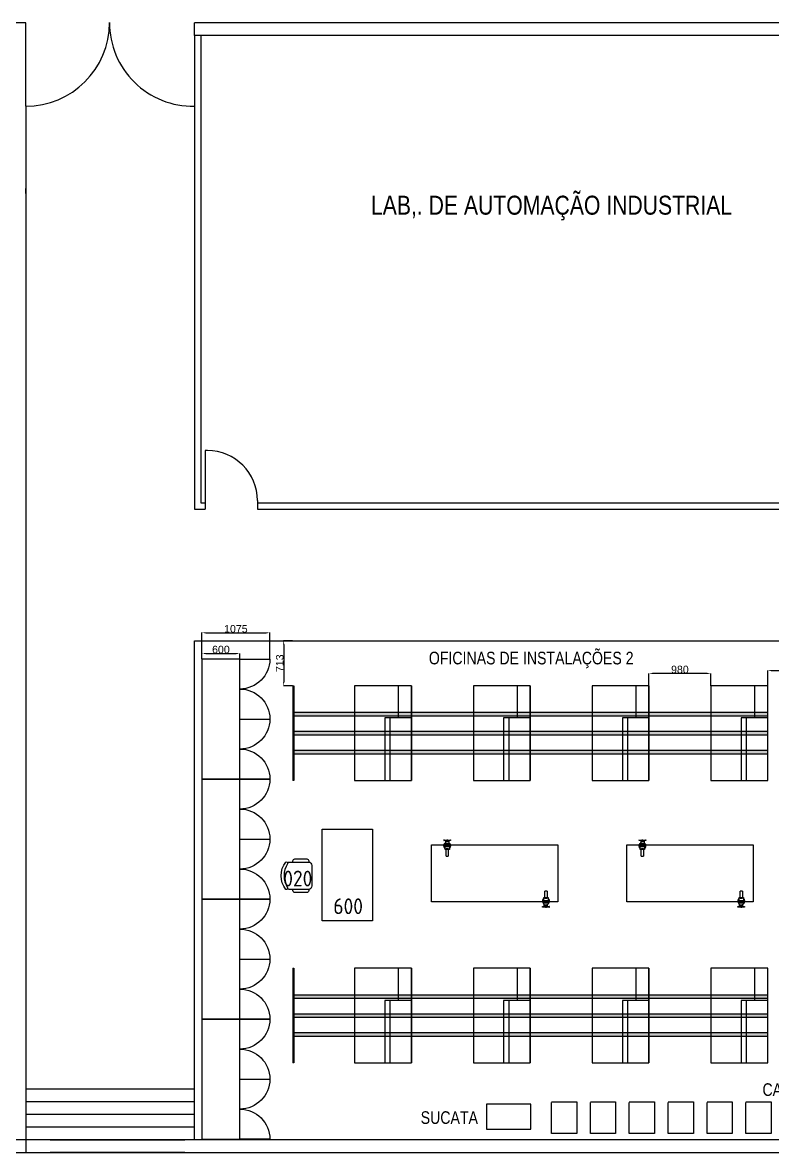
# Model space of a CAD drawing. Header units: millimetres. Extents: x 18768 to 1484868, y -11027 to 520152.
# Drawn here: x 892450 to 904322, y 148345 to 166229 of the extents above; entities that cross this region are included whole.
import ezdxf
from ezdxf.enums import TextEntityAlignment as Align

# ---------------------------------------------------------------- set-up
doc = ezdxf.new("R2010")
doc.units = ezdxf.units.MM
for name, color, linetype in [('4-MOBILIA', 4, 'Continuous'), ('A Construir', 1, 'Continuous'), ('L025-CONTORNO', 7, 'Continuous'), ('L025-TEXTO', 7, 'Continuous'), ('L035-ARRANJO-ADQUIRIR', 102, 'Continuous'), ('L035-TEXTO', 40, 'Continuous'), ('PAREDES', 7, 'Continuous')]:
    doc.layers.add(name, color=color, linetype=linetype)
doc.styles.add('ISO-CP--25', font='isocp.shx', dxfattribs={"height": 250})
doc.styles.get("Standard").update_dxf_attribs({"font": 'arial.ttf'})
doc.dimstyles.new('ISO-25', dxfattribs={"dimtxt": 2.5, "dimasz": 2.5, "dimexe": 1.25, "dimexo": 0.625, "dimtad": 1, "dimtxsty": 'Standard', "dimcen": 2.5, "dimadec": 0, "dimazin": 0, "dimtfac": 1, "dimtmove": 0, "dimatfit": 3, "dimfxl": 1, "dimarcsym": 0})

# ---------------------------------------------------------------- blocks, each defined once
blk = doc.blocks.new('*D211')
at = {"color": 0, "lineweight": -2, "transparency": 16777216}
for p, q in [((902367, 155732), (902367, 155928)), ((903287, 155927), (902427, 155927)), ((903347, 155732), (903347, 155928))]:
    blk.add_line(p, q, dxfattribs=at)
at = {"color": 0, "lineweight": 15, "transparency": 16777216}
for points in [[(902427, 155937), (902427, 155917), (902367, 155927)], [(903287, 155937), (903287, 155917), (903347, 155927)]]:
    blk.add_solid(points, dxfattribs=at)
at = {"layer": 'DEFPOINTS', "color": 0, "lineweight": 15, "transparency": 16777216}
for p in [(902367, 155927), (902367, 155731), (903347, 155731)]:
    blk.add_point(p, dxfattribs=at)
at = {"color": 0, "transparency": 16777216, "insert": (902857, 155988), "char_height": 120, "attachment_point": 5}
blk.add_mtext('980', dxfattribs=at)
blk = doc.blocks.new('*D208')
at = {"color": 0, "lineweight": -2, "transparency": 16777216}
for p, q in [((896726, 156445), (896583, 156445)), ((896584, 156385), (896584, 155791)), ((896726, 155731), (896583, 155731))]:
    blk.add_line(p, q, dxfattribs=at)
at = {"color": 0, "lineweight": 15, "transparency": 16777216}
for points in [[(896574, 156385), (896594, 156385), (896584, 156445)], [(896574, 155791), (896594, 155791), (896584, 155731)]]:
    blk.add_solid(points, dxfattribs=at)
at = {"layer": 'DEFPOINTS', "color": 0, "lineweight": 15, "transparency": 16777216}
for p in [(896727, 156445), (896584, 155731), (896727, 155731)]:
    blk.add_point(p, dxfattribs=at)
at = {"color": 0, "transparency": 16777216, "insert": (896522, 156088), "char_height": 120, "attachment_point": 5, "rotation": 90}
blk.add_mtext('713', dxfattribs=at)
blk = doc.blocks.new('*D212')
at = {"color": 0, "lineweight": -2, "transparency": 16777216}
for p, q in [((904247, 155732), (904247, 155973)), ((904307, 155971), (906243, 155971)), ((906303, 155732), (906303, 155973))]:
    blk.add_line(p, q, dxfattribs=at)
at = {"color": 0, "lineweight": 15, "transparency": 16777216}
for points in [[(904307, 155981), (904307, 155961), (904247, 155971)], [(906243, 155981), (906243, 155961), (906303, 155971)]]:
    blk.add_solid(points, dxfattribs=at)
at = {"layer": 'DEFPOINTS', "color": 0, "lineweight": 15, "transparency": 16777216}
for p in [(906303, 155971), (904247, 155731), (906303, 155731)]:
    blk.add_point(p, dxfattribs=at)
at = {"color": 0, "transparency": 16777216, "insert": (905275, 156033), "char_height": 120, "attachment_point": 5}
blk.add_mtext('2056', dxfattribs=at)
blk = doc.blocks.new('*U206')
for p, q in [((-200, 250), (200, 250)), ((-200, -250), (-200, 242)), ((200, 250), (200, -250)), ((200, -250), (-200, -250))]:
    blk.add_line(p, q)
blk = doc.blocks.new('*U207')
at = {"color": 0, "linetype": 'ByBlock', "lineweight": -2, "transparency": 16777216}
for p in [(-8000, 0), (-7385, 0), (-6769, 0), (-6154, 0), (-5538, 0), (-4923, 0), (-4308, 0), (-3692, 0), (-3077, 0), (-2462, 0), (-1846, 0), (-1231, 0), (-615, 0), (0, 0)]:
    blk.add_blockref('*U206', p, dxfattribs=at)
blk = doc.blocks.new('BL_SENAI_id9320210400')
at = {"layer": 'L035-ARRANJO-ADQUIRIR', "color": 0}
for points in [[(-690, 550, -0.290756), (-310, 550, 0.829608), (-284, 579, 0.333333), (-716, 579, 0.829608), (-690, 550)], [(-710, 550, 0.129448), (-717, 523), (-717, 219, 0.414214), (-663, 164), (-338, 164, 0.414214), (-284, 219), (-284, 525, 0.120944), (-290, 550)], [(-717, 464), (-737, 464, 0.414214), (-767, 434), (-767, 244, 0.414214), (-737, 214), (-717, 214)], [(-284, 214), (-264, 214, 0.414214), (-234, 244), (-234, 434, 0.414214), (-264, 464), (-284, 464)]]:
    blk.add_lwpolyline(points, format="xyb", dxfattribs=at)
at = {"layer": 'L025-TEXTO', "style": 'ISO-CP--25'}
blk.add_attdef('rmp_mt_codmaterial', (15, 15), '', height=40, dxfattribs=at)
at = {"layer": 'L025-TEXTO', "style": 'ISO-CP--25', "flags": 1}
for tag in ['rmp_mt_nomeunid', 'rmp_mt_potencia', 'rmp_mt_cod']:
    blk.add_attdef(tag, (15, 15), '', height=40, dxfattribs=at)
blk = doc.blocks.new('BL_SENAI_id9320220810')
at = {"layer": 'L025-CONTORNO', "color": 0}
blk.add_lwpolyline([(-688, 238), (112, 238), (112, 1688), (-688, 1688)], close=True, dxfattribs=at)
at = {"layer": 'L025-TEXTO', "style": 'ISO-CP--25'}
blk.add_attdef('rmp_mt_codmaterial', (15, 15), '', height=40, dxfattribs=at)
at = {"layer": 'L025-TEXTO', "style": 'ISO-CP--25', "flags": 1}
for tag in ['rmp_mt_nomeunid', 'rmp_mt_potencia', 'rmp_mt_cod']:
    blk.add_attdef(tag, (15, 15), '', height=40, dxfattribs=at)
blk = doc.blocks.new('*D218')
at = {"color": 0, "lineweight": -2, "transparency": 16777216}
for p, q in [((895290, 156156), (895290, 156243)), ((895350, 156242), (895830, 156242)), ((895890, 156156), (895890, 156243))]:
    blk.add_line(p, q, dxfattribs=at)
at = {"color": 0, "lineweight": 15, "transparency": 16777216}
for points in [[(895350, 156252), (895350, 156232), (895290, 156242)], [(895830, 156252), (895830, 156232), (895890, 156242)]]:
    blk.add_solid(points, dxfattribs=at)
at = {"layer": 'DEFPOINTS', "color": 0, "lineweight": 15, "transparency": 16777216}
for p in [(895290, 156155), (895890, 156242), (895890, 156155)]:
    blk.add_point(p, dxfattribs=at)
at = {"color": 0, "transparency": 16777216, "insert": (895590, 156304), "char_height": 120, "attachment_point": 5}
blk.add_mtext('600', dxfattribs=at)
blk = doc.blocks.new('*D219')
at = {"color": 0, "lineweight": -2, "transparency": 16777216}
for p, q in [((895290, 156156), (895290, 156572)), ((895350, 156570), (896305, 156570)), ((896365, 156156), (896365, 156572))]:
    blk.add_line(p, q, dxfattribs=at)
at = {"color": 0, "lineweight": 15, "transparency": 16777216}
for points in [[(895350, 156580), (895350, 156560), (895290, 156570)], [(896305, 156580), (896305, 156560), (896365, 156570)]]:
    blk.add_solid(points, dxfattribs=at)
at = {"layer": 'DEFPOINTS', "color": 0, "lineweight": 15, "transparency": 16777216}
for p in [(896365, 156570), (895290, 156155), (896365, 156155)]:
    blk.add_point(p, dxfattribs=at)
at = {"color": 0, "transparency": 16777216, "insert": (895827, 156632), "char_height": 120, "attachment_point": 5}
blk.add_mtext('1075', dxfattribs=at)

msp = doc.modelspace()

# ---------------------------------------------------------------- hatches: boundary and pattern name
at = {"true_color": 0xf4ee51}
h = msp.add_hatch(color=41, dxfattribs=at)
h.dxf.hatch_style = 1
h.paths.add_polyline_path([(897706.743, 155306.259), (896726.743, 155306.259), (896726.743, 155256.259), (897706.743, 155256.259)])
h.paths.add_polyline_path([(898186.608, 155306.259), (897706.743, 155306.259), (897706.743, 155256.259), (898186.608, 155256.259)])
h.paths.add_polyline_path([(898266.362, 155306.259), (898186.608, 155306.259), (898186.608, 155256.259), (898266.362, 155256.259)])
h.paths.add_polyline_path([(898606.743, 155306.259), (898266.362, 155306.259), (898266.362, 155256.259), (898606.743, 155256.259)])
h.paths.add_polyline_path([(899586.743, 155306.259), (898606.743, 155306.259), (898606.743, 155256.259), (899586.743, 155256.259)])
h.paths.add_polyline_path([(900066.608, 155306.259), (899586.743, 155306.259), (899586.743, 155256.259), (900066.608, 155256.259)])
h.paths.add_polyline_path([(900146.362, 155306.259), (900066.608, 155306.259), (900066.608, 155256.259), (900146.362, 155256.259)])
h.paths.add_polyline_path([(900486.743, 155306.259), (900146.362, 155306.259), (900146.362, 155256.259), (900486.743, 155256.259)])
h.paths.add_polyline_path([(901466.743, 155306.259), (900486.743, 155306.259), (900486.743, 155256.259), (901466.743, 155256.259)])
h.paths.add_polyline_path([(902366.743, 155306.259), (901466.743, 155306.259), (901466.743, 155256.259), (902366.743, 155256.259)])
h.paths.add_polyline_path([(903346.743, 155306.259), (902366.743, 155306.259), (902366.743, 155256.259), (903346.743, 155256.259)])
h.paths.add_polyline_path([(903826.608, 155306.259), (903346.743, 155306.259), (903346.743, 155256.259), (903826.608, 155256.259)])
h.paths.add_polyline_path([(903906.362, 155306.259), (903826.608, 155306.259), (903826.608, 155256.259), (903906.362, 155256.259)])
h.paths.add_polyline_path([(904246.743, 155306.259), (903906.362, 155306.259), (903906.362, 155256.259), (904246.743, 155256.259)])
h = msp.add_hatch(color=41, dxfattribs=at)
h.dxf.hatch_style = 1
h.paths.add_polyline_path([(897706.743, 155006.259), (896726.743, 155006.259), (896726.743, 154956.259), (897706.743, 154956.259)])
h.paths.add_polyline_path([(898186.608, 155006.259), (897706.743, 155006.259), (897706.743, 154956.259), (898186.608, 154956.259)])
h.paths.add_polyline_path([(898266.362, 155006.259), (898186.608, 155006.259), (898186.608, 154956.259), (898266.362, 154956.259)])
h.paths.add_polyline_path([(898606.743, 155006.259), (898266.362, 155006.259), (898266.362, 154956.259), (898606.743, 154956.259)])
h.paths.add_polyline_path([(899586.743, 155006.259), (898606.743, 155006.259), (898606.743, 154956.259), (899586.743, 154956.259)])
h.paths.add_polyline_path([(900066.608, 155006.259), (899586.743, 155006.259), (899586.743, 154956.259), (900066.608, 154956.259)])
h.paths.add_polyline_path([(900146.362, 155006.259), (900066.608, 155006.259), (900066.608, 154956.259), (900146.362, 154956.259)])
h.paths.add_polyline_path([(900486.743, 155006.259), (900146.362, 155006.259), (900146.362, 154956.259), (900486.743, 154956.259)])
h.paths.add_polyline_path([(901466.743, 155006.259), (900486.743, 155006.259), (900486.743, 154956.259), (901466.743, 154956.259)])
h.paths.add_polyline_path([(902366.743, 155006.259), (901466.743, 155006.259), (901466.743, 154956.259), (902366.743, 154956.259)])
h.paths.add_polyline_path([(903346.743, 155006.259), (902366.743, 155006.259), (902366.743, 154956.259), (903346.743, 154956.259)])
h.paths.add_polyline_path([(903826.608, 155006.259), (903346.743, 155006.259), (903346.743, 154956.259), (903826.608, 154956.259)])
h.paths.add_polyline_path([(903906.362, 155006.259), (903826.608, 155006.259), (903826.608, 154956.259), (903906.362, 154956.259)])
h.paths.add_polyline_path([(904246.743, 155006.259), (903906.362, 155006.259), (903906.362, 154956.259), (904246.743, 154956.259)])
h = msp.add_hatch(color=41, dxfattribs=at)
h.dxf.hatch_style = 1
h.paths.add_polyline_path([(897706.743, 154706.259), (896726.743, 154706.259), (896726.743, 154656.259), (897706.743, 154656.259)])
h.paths.add_polyline_path([(898186.608, 154706.259), (897706.743, 154706.259), (897706.743, 154656.259), (898186.608, 154656.259)])
h.paths.add_polyline_path([(898266.362, 154706.259), (898186.608, 154706.259), (898186.608, 154656.259), (898266.362, 154656.259)])
h.paths.add_polyline_path([(898606.743, 154706.259), (898266.362, 154706.259), (898266.362, 154656.259), (898606.743, 154656.259)])
h.paths.add_polyline_path([(899586.743, 154706.259), (898606.743, 154706.259), (898606.743, 154656.259), (899586.743, 154656.259)])
h.paths.add_polyline_path([(900066.608, 154706.259), (899586.743, 154706.259), (899586.743, 154656.259), (900066.608, 154656.259)])
h.paths.add_polyline_path([(900146.362, 154706.259), (900066.608, 154706.259), (900066.608, 154656.259), (900146.362, 154656.259)])
h.paths.add_polyline_path([(900486.743, 154706.259), (900146.362, 154706.259), (900146.362, 154656.259), (900486.743, 154656.259)])
h.paths.add_polyline_path([(901466.743, 154706.259), (900486.743, 154706.259), (900486.743, 154656.259), (901466.743, 154656.259)])
h.paths.add_polyline_path([(902366.743, 154706.259), (901466.743, 154706.259), (901466.743, 154656.259), (902366.743, 154656.259)])
h.paths.add_polyline_path([(903346.743, 154706.259), (902366.743, 154706.259), (902366.743, 154656.259), (903346.743, 154656.259)])
h.paths.add_polyline_path([(903826.608, 154706.259), (903346.743, 154706.259), (903346.743, 154656.259), (903826.608, 154656.259)])
h.paths.add_polyline_path([(903906.362, 154706.259), (903826.608, 154706.259), (903826.608, 154656.259), (903906.362, 154656.259)])
h.paths.add_polyline_path([(904246.743, 154706.259), (903906.362, 154706.259), (903906.362, 154656.259), (904246.743, 154656.259)])
h = msp.add_hatch(color=41, dxfattribs=at)
h.dxf.hatch_style = 1
h.paths.add_polyline_path([(897706.743, 150835.481), (896726.743, 150835.481), (896726.743, 150785.481), (897706.743, 150785.481)])
h.paths.add_polyline_path([(898186.608, 150835.481), (897706.743, 150835.481), (897706.743, 150785.481), (898186.608, 150785.481)])
h.paths.add_polyline_path([(898266.362, 150835.481), (898186.608, 150835.481), (898186.608, 150785.481), (898266.362, 150785.481)])
h.paths.add_polyline_path([(898606.743, 150835.481), (898266.362, 150835.481), (898266.362, 150785.481), (898606.743, 150785.481)])
h.paths.add_polyline_path([(899586.743, 150835.481), (898606.743, 150835.481), (898606.743, 150785.481), (899586.743, 150785.481)])
h.paths.add_polyline_path([(900066.608, 150835.481), (899586.743, 150835.481), (899586.743, 150785.481), (900066.608, 150785.481)])
h.paths.add_polyline_path([(900146.362, 150835.481), (900066.608, 150835.481), (900066.608, 150785.481), (900146.362, 150785.481)])
h.paths.add_polyline_path([(900486.743, 150835.481), (900146.362, 150835.481), (900146.362, 150785.481), (900486.743, 150785.481)])
h.paths.add_polyline_path([(901466.743, 150835.481), (900486.743, 150835.481), (900486.743, 150785.481), (901466.743, 150785.481)])
h.paths.add_polyline_path([(902366.743, 150835.481), (901466.743, 150835.481), (901466.743, 150785.481), (902366.743, 150785.481)])
h.paths.add_polyline_path([(903346.743, 150835.481), (902366.743, 150835.481), (902366.743, 150785.481), (903346.743, 150785.481)])
h.paths.add_polyline_path([(903826.608, 150835.481), (903346.743, 150835.481), (903346.743, 150785.481), (903826.608, 150785.481)])
h.paths.add_polyline_path([(903906.362, 150835.481), (903826.608, 150835.481), (903826.608, 150785.481), (903906.362, 150785.481)])
h.paths.add_polyline_path([(904246.743, 150835.481), (903906.362, 150835.481), (903906.362, 150785.481), (904246.743, 150785.481)])
h = msp.add_hatch(color=41, dxfattribs=at)
h.dxf.hatch_style = 1
h.paths.add_polyline_path([(897706.743, 150535.481), (896726.743, 150535.481), (896726.743, 150485.481), (897706.743, 150485.481)])
h.paths.add_polyline_path([(898186.608, 150535.481), (897706.743, 150535.481), (897706.743, 150485.481), (898186.608, 150485.481)])
h.paths.add_polyline_path([(898266.362, 150535.481), (898186.608, 150535.481), (898186.608, 150485.481), (898266.362, 150485.481)])
h.paths.add_polyline_path([(898606.743, 150535.481), (898266.362, 150535.481), (898266.362, 150485.481), (898606.743, 150485.481)])
h.paths.add_polyline_path([(899586.743, 150535.481), (898606.743, 150535.481), (898606.743, 150485.481), (899586.743, 150485.481)])
h.paths.add_polyline_path([(900066.608, 150535.481), (899586.743, 150535.481), (899586.743, 150485.481), (900066.608, 150485.481)])
h.paths.add_polyline_path([(900146.362, 150535.481), (900066.608, 150535.481), (900066.608, 150485.481), (900146.362, 150485.481)])
h.paths.add_polyline_path([(900486.743, 150535.481), (900146.362, 150535.481), (900146.362, 150485.481), (900486.743, 150485.481)])
h.paths.add_polyline_path([(901466.743, 150535.481), (900486.743, 150535.481), (900486.743, 150485.481), (901466.743, 150485.481)])
h.paths.add_polyline_path([(902366.743, 150535.481), (901466.743, 150535.481), (901466.743, 150485.481), (902366.743, 150485.481)])
h.paths.add_polyline_path([(903346.743, 150535.481), (902366.743, 150535.481), (902366.743, 150485.481), (903346.743, 150485.481)])
h.paths.add_polyline_path([(903826.608, 150535.481), (903346.743, 150535.481), (903346.743, 150485.481), (903826.608, 150485.481)])
h.paths.add_polyline_path([(903906.362, 150535.481), (903826.608, 150535.481), (903826.608, 150485.481), (903906.362, 150485.481)])
h.paths.add_polyline_path([(904246.743, 150535.481), (903906.362, 150535.481), (903906.362, 150485.481), (904246.743, 150485.481)])
h = msp.add_hatch(color=41, dxfattribs=at)
h.dxf.hatch_style = 1
h.paths.add_polyline_path([(897706.743, 150235.481), (896726.743, 150235.481), (896726.743, 150185.481), (897706.743, 150185.481)])
h.paths.add_polyline_path([(898186.608, 150235.481), (897706.743, 150235.481), (897706.743, 150185.481), (898186.608, 150185.481)])
h.paths.add_polyline_path([(898266.362, 150235.481), (898186.608, 150235.481), (898186.608, 150185.481), (898266.362, 150185.481)])
h.paths.add_polyline_path([(898606.743, 150235.481), (898266.362, 150235.481), (898266.362, 150185.481), (898606.743, 150185.481)])
h.paths.add_polyline_path([(899586.743, 150235.481), (898606.743, 150235.481), (898606.743, 150185.481), (899586.743, 150185.481)])
h.paths.add_polyline_path([(900066.608, 150235.481), (899586.743, 150235.481), (899586.743, 150185.481), (900066.608, 150185.481)])
h.paths.add_polyline_path([(900146.362, 150235.481), (900066.608, 150235.481), (900066.608, 150185.481), (900146.362, 150185.481)])
h.paths.add_polyline_path([(900486.743, 150235.481), (900146.362, 150235.481), (900146.362, 150185.481), (900486.743, 150185.481)])
h.paths.add_polyline_path([(901466.743, 150235.481), (900486.743, 150235.481), (900486.743, 150185.481), (901466.743, 150185.481)])
h.paths.add_polyline_path([(902366.743, 150235.481), (901466.743, 150235.481), (901466.743, 150185.481), (902366.743, 150185.481)])
h.paths.add_polyline_path([(903346.743, 150235.481), (902366.743, 150235.481), (902366.743, 150185.481), (903346.743, 150185.481)])
h.paths.add_polyline_path([(903826.608, 150235.481), (903346.743, 150235.481), (903346.743, 150185.481), (903826.608, 150185.481)])
h.paths.add_polyline_path([(903906.362, 150235.481), (903826.608, 150235.481), (903826.608, 150185.481), (903906.362, 150185.481)])
h.paths.add_polyline_path([(904246.743, 150235.481), (903906.362, 150235.481), (903906.362, 150185.481), (904246.743, 150185.481)])

# ---------------------------------------------------------------- linework, layer by layer
for p, q in [((895170.151, 166024.6), (895170.151, 166224.6)), ((895377.926, 159453.508), (895342.926, 159453.508)), ((896167.926, 158663.508), (896167.926, 158524.6)), ((896726.743, 155731.259), (896746.743, 155731.259)), ((896746.743, 155731.259), (896746.743, 154231.259)), ((897706.743, 155731.259), (897706.743, 154231.259)), ((898398.053, 155731.259), (898398.053, 155221.759)), ((899586.743, 155731.259), (899586.743, 154231.259)), ((900278.053, 155731.259), (900278.053, 155221.759)), ((901466.743, 155731.259), (901466.743, 154231.259)), ((902158.053, 155731.259), (902158.053, 155221.759)), ((903346.743, 155731.259), (903346.743, 154231.259)), ((904038.053, 155731.259), (904038.053, 155221.759)), ((904246.743, 155306.259), (896726.743, 155306.259)), ((896726.743, 155306.259), (896726.743, 155256.259)), ((896726.743, 155256.259), (904246.743, 155256.259)), ((904246.743, 155256.259), (904246.743, 155306.259)), ((898606.743, 155221.759), (898186.608, 155221.759)), ((898186.608, 155221.759), (898186.608, 154231.259)), ((898266.362, 155221.759), (898266.362, 154231.259)), ((900486.743, 155221.759), (900066.608, 155221.759)), ((900066.608, 155221.759), (900066.608, 154231.259)), ((900146.362, 155221.759), (900146.362, 154231.259)), ((902366.743, 155221.759), (901946.608, 155221.759)), ((901946.608, 155221.759), (901946.608, 154231.259)), ((902026.362, 155221.759), (902026.362, 154231.259)), ((904246.743, 155221.759), (903826.608, 155221.759)), ((903826.608, 155221.759), (903826.608, 154231.259)), ((903906.362, 155221.759), (903906.362, 154231.259)), ((904246.743, 155006.259), (896726.743, 155006.259)), ((896726.743, 155006.259), (896726.743, 154956.259)), ((896726.743, 154956.259), (904246.743, 154956.259)), ((904246.743, 154956.259), (904246.743, 155006.259)), ((904246.743, 154706.259), (896726.743, 154706.259)), ((896726.743, 154706.259), (896726.743, 154656.259)), ((904246.743, 154656.259), (904246.743, 154706.259)), ((896726.743, 154656.259), (904246.743, 154656.259)), ((896746.743, 154231.259), (896726.743, 154231.259)), ((896726.743, 151260.481), (896746.743, 151260.481)), ((896746.743, 151260.481), (896746.743, 149760.481)), ((897706.743, 151260.481), (897706.743, 149760.481)), ((898398.053, 151260.481), (898398.053, 150750.981)), ((899586.743, 151260.481), (899586.743, 149760.481)), ((900278.053, 151260.481), (900278.053, 150750.981)), ((901466.743, 151260.481), (901466.743, 149760.481)), ((902158.053, 151260.481), (902158.053, 150750.981)), ((903346.743, 151260.481), (903346.743, 149760.481)), ((904038.053, 151260.481), (904038.053, 150750.981)), ((904246.743, 150835.481), (896726.743, 150835.481)), ((896726.743, 150835.481), (896726.743, 150785.481)), ((896726.743, 150785.481), (904246.743, 150785.481)), ((904246.743, 150785.481), (904246.743, 150835.481)), ((898606.743, 150750.981), (898186.608, 150750.981)), ((898186.608, 150750.981), (898186.608, 149760.481)), ((898266.362, 150750.981), (898266.362, 149760.481)), ((900486.743, 150750.981), (900066.608, 150750.981)), ((900066.608, 150750.981), (900066.608, 149760.481)), ((900146.362, 150750.981), (900146.362, 149760.481)), ((902366.743, 150750.981), (901946.608, 150750.981)), ((901946.608, 150750.981), (901946.608, 149760.481)), ((902026.362, 150750.981), (902026.362, 149760.481)), ((904246.743, 150750.981), (903826.608, 150750.981)), ((903826.608, 150750.981), (903826.608, 149760.481)), ((903906.362, 150750.981), (903906.362, 149760.481)), ((904246.743, 150535.481), (896726.743, 150535.481)), ((896726.743, 150535.481), (896726.743, 150485.481)), ((896726.743, 150485.481), (904246.743, 150485.481)), ((904246.743, 150485.481), (904246.743, 150535.481)), ((904246.743, 150235.481), (896726.743, 150235.481)), ((896726.743, 150235.481), (896726.743, 150185.481)), ((904246.743, 150185.481), (904246.743, 150235.481)), ((896726.743, 150185.481), (904246.743, 150185.481)), ((896746.743, 149760.481), (896726.743, 149760.481)), ((900495.432, 149110.116), (899795.432, 149110.116)), ((899795.432, 149110.116), (899795.432, 148710.116)), ((900495.432, 148710.116), (900495.432, 149110.116)), ((899795.432, 148710.116), (900495.432, 148710.116))]:
    msp.add_line(p, q)
at = {"color": 2}
for p, q in [((895889.562, 155204.932), (896364.562, 155204.932)), ((895889.562, 153304.932), (896364.562, 153304.932)), ((895889.562, 151404.932), (896364.562, 151404.932)), ((895889.562, 149504.932), (896364.562, 149504.932))]:
    msp.add_line(p, q, dxfattribs=at)
for points in [[(895289.562, 156154.932), (895289.562, 154254.932), (895889.562, 154254.932), (895889.562, 156154.932)], [(895289.562, 154254.932), (895289.562, 152354.932), (895889.562, 152354.932), (895889.562, 154254.932)], [(895289.562, 152354.932), (895289.562, 150454.932), (895889.562, 150454.932), (895889.562, 152354.932)], [(895289.562, 150454.932), (895289.562, 148554.932), (895889.562, 148554.932), (895889.562, 150454.932)]]:
    msp.add_lwpolyline(points, close=True)
for points in [[(895889.562, 156154.932), (896364.562, 156154.932, -0.414213562), (895889.562, 155679.932, -0.414213562), (896364.562, 155204.932, -0.414213562), (895889.562, 154729.932, -0.414213562), (896364.562, 154254.932), (895889.562, 154254.932)], [(895889.562, 154254.932), (896364.562, 154254.932, -0.414213562), (895889.562, 153779.932, -0.414213562), (896364.562, 153304.932, -0.414213562), (895889.562, 152829.932, -0.414213562), (896364.562, 152354.932), (895889.562, 152354.932)], [(895889.562, 152354.932), (896364.562, 152354.932, -0.414213562), (895889.562, 151879.932, -0.414213562), (896364.562, 151404.932, -0.414213562), (895889.562, 150929.932, -0.414213562), (896364.562, 150454.932), (895889.562, 150454.932)], [(895889.562, 150454.932), (896364.562, 150454.932, -0.414213562), (895889.562, 149979.932, -0.414213562), (896364.562, 149504.932, -0.414213562), (895889.562, 149029.932, -0.414213562), (896364.562, 148554.932), (895889.562, 148554.932)]]:
    msp.add_lwpolyline(points, format="xyb", dxfattribs=at)
for points in [[(896726.743, 155731.259), (896726.743, 154231.259)], [(898606.743, 154231.259), (898606.743, 155731.259), (897706.743, 155731.259)], [(898606.743, 155731.259), (898606.743, 154231.259)], [(900486.743, 154231.259), (900486.743, 155731.259), (899586.743, 155731.259)], [(900486.743, 155731.259), (900486.743, 154231.259)], [(902366.743, 154231.259), (902366.743, 155731.259), (901466.743, 155731.259)], [(902366.743, 155731.259), (902366.743, 154231.259)], [(904246.743, 154231.259), (904246.743, 155731.259), (903346.743, 155731.259)], [(897706.743, 154231.259), (898606.743, 154231.259), (898606.743, 155256.259)], [(899586.743, 154231.259), (900486.743, 154231.259), (900486.743, 155256.259)], [(901466.743, 154231.259), (902366.743, 154231.259), (902366.743, 155256.259)], [(903346.743, 154231.259), (904246.743, 154231.259), (904246.743, 155256.259)], [(896726.743, 151260.481), (896726.743, 149760.481)], [(898606.743, 149760.481), (898606.743, 151260.481), (897706.743, 151260.481)], [(898606.743, 151260.481), (898606.743, 149760.481)], [(900486.743, 149760.481), (900486.743, 151260.481), (899586.743, 151260.481)], [(900486.743, 151260.481), (900486.743, 149760.481)], [(902366.743, 149760.481), (902366.743, 151260.481), (901466.743, 151260.481)], [(902366.743, 151260.481), (902366.743, 149760.481)], [(904246.743, 149760.481), (904246.743, 151260.481), (903346.743, 151260.481)], [(897706.743, 149760.481), (898606.743, 149760.481), (898606.743, 150785.481)], [(899586.743, 149760.481), (900486.743, 149760.481), (900486.743, 150785.481)], [(901466.743, 149760.481), (902366.743, 149760.481), (902366.743, 150785.481)], [(903346.743, 149760.481), (904246.743, 149760.481), (904246.743, 150785.481)]]:
    msp.add_lwpolyline(points)
at = {"layer": 'A Construir'}
for p, q in [((892500.151, 163524.6), (892500.151, 163604.6)), ((895170.151, 148544.6), (895170.151, 156444.6)), ((895170.151, 156444.6), (915379.403, 156444.6))]:
    msp.add_line(p, q, dxfattribs=at)
at = {"layer": 'L035-ARRANJO-ADQUIRIR'}
for p, q in [((899145.688, 153275.227), (899198.965, 153275.227)), ((899145.688, 153275.227), (899145.688, 153248.088)), ((899145.688, 153270.809), (899198.965, 153270.809)), ((899198.965, 153275.227), (899198.965, 153248.088)), ((902237.54, 153275.227), (902290.817, 153275.227)), ((902237.54, 153275.227), (902237.54, 153248.088)), ((902237.54, 153270.809), (902290.817, 153270.809)), ((902290.817, 153275.227), (902290.817, 153248.088)), ((899134.328, 153213.338), (899134.328, 153219.19)), ((899210.325, 153213.338), (899134.328, 153213.338)), ((899134.328, 153206.613), (899134.328, 153200.761)), ((899210.325, 153206.613), (899134.328, 153206.613)), ((899138.036, 153139.75), (899138.036, 153180.635)), ((899206.617, 153139.75), (899138.036, 153139.75)), ((899142.53, 153219.19), (899210.325, 153219.19)), ((899142.53, 153200.761), (899210.325, 153200.761)), ((899153.996, 153035.042), (899153.996, 153139.75)), ((899187.491, 153236.728), (899157.162, 153236.728)), ((899190.657, 153139.75), (899190.657, 153035.042)), ((899206.617, 153180.635), (899206.617, 153139.75)), ((899210.325, 153219.19), (899210.325, 153213.338)), ((899210.325, 153200.761), (899210.325, 153206.613)), ((902226.18, 153213.338), (902226.18, 153219.19)), ((902302.177, 153213.338), (902226.18, 153213.338)), ((902226.18, 153206.613), (902226.18, 153200.761)), ((902302.177, 153206.613), (902226.18, 153206.613)), ((902229.888, 153139.75), (902229.888, 153180.635)), ((902298.469, 153139.75), (902229.888, 153139.75)), ((902234.382, 153219.19), (902302.177, 153219.19)), ((902234.382, 153200.761), (902302.177, 153200.761)), ((902245.848, 153035.042), (902245.848, 153139.75)), ((902279.343, 153236.728), (902249.014, 153236.728)), ((902282.509, 153139.75), (902282.509, 153035.042)), ((902298.469, 153180.635), (902298.469, 153139.75)), ((902302.177, 153219.19), (902302.177, 153213.338)), ((902302.177, 153200.761), (902302.177, 153206.613)), ((899153.996, 153035.042), (899190.657, 153035.042)), ((902245.848, 153035.042), (902282.509, 153035.042)), ((900701.985, 152336.825), (900701.985, 152377.71)), ((900701.985, 152377.71), (900770.566, 152377.71)), ((900754.606, 152482.418), (900717.945, 152482.418)), ((900717.945, 152377.71), (900717.945, 152482.418)), ((900754.606, 152482.418), (900754.606, 152377.71)), ((900770.566, 152377.71), (900770.566, 152336.825)), ((903793.837, 152336.825), (903793.837, 152377.71)), ((903793.837, 152377.71), (903862.418, 152377.71)), ((903846.458, 152482.418), (903809.797, 152482.418)), ((903809.797, 152377.71), (903809.797, 152482.418)), ((903846.458, 152482.418), (903846.458, 152377.71)), ((903862.418, 152377.71), (903862.418, 152336.825)), ((900698.277, 152316.699), (900698.277, 152310.847)), ((900698.277, 152310.847), (900774.274, 152310.847)), ((900698.277, 152298.27), (900698.277, 152304.122)), ((900698.277, 152304.122), (900774.274, 152304.122)), ((900766.072, 152298.27), (900698.277, 152298.27)), ((900709.637, 152242.233), (900709.637, 152269.372)), ((900762.914, 152246.651), (900709.637, 152246.651)), ((900762.914, 152242.233), (900709.637, 152242.233)), ((900721.111, 152280.732), (900751.44, 152280.732)), ((900762.914, 152242.233), (900762.914, 152269.372)), ((900774.274, 152310.847), (900774.274, 152316.699)), ((900774.274, 152304.122), (900774.274, 152298.27)), ((903790.129, 152316.699), (903790.129, 152310.847)), ((903790.129, 152310.847), (903866.126, 152310.847)), ((903790.129, 152298.27), (903790.129, 152304.122)), ((903790.129, 152304.122), (903866.126, 152304.122)), ((903857.924, 152298.27), (903790.129, 152298.27)), ((903801.489, 152242.233), (903801.489, 152269.372)), ((903854.766, 152246.651), (903801.489, 152246.651)), ((903854.766, 152242.233), (903801.489, 152242.233)), ((903812.963, 152280.732), (903843.292, 152280.732)), ((903854.766, 152242.233), (903854.766, 152269.372)), ((903866.126, 152310.847), (903866.126, 152316.699)), ((903866.126, 152304.122), (903866.126, 152298.27))]:
    msp.add_line(p, q, dxfattribs=at)
for points in [[(899118.667, 153281.226), (899122.781, 153281.226), (899122.781, 153290.617), (899118.667, 153290.617)], [(899180.334, 153275.227), (899164.538, 153275.227), (899164.538, 153293.845), (899180.334, 153293.845)], [(899226.204, 153281.226), (899222.091, 153281.226), (899222.091, 153290.617), (899226.204, 153290.617)], [(902210.52, 153281.226), (902214.633, 153281.226), (902214.633, 153290.617), (902210.52, 153290.617)], [(902272.186, 153275.227), (902256.39, 153275.227), (902256.39, 153293.845), (902272.186, 153293.845)], [(902318.056, 153281.226), (902313.943, 153281.226), (902313.943, 153290.617), (902318.056, 153290.617)], [(898926.07, 153211.211), (900926.07, 153211.211), (900926.07, 152311.211), (898926.07, 152311.211)], [(899134.328, 153236.728), (899134.328, 153219.19), (899210.325, 153219.19), (899210.325, 153236.728)], [(899134.328, 153183.223), (899134.328, 153200.761), (899210.325, 153200.761), (899210.325, 153183.223)], [(899188.505, 153139.75), (899156.148, 153139.75), (899156.148, 153155.41), (899188.505, 153155.41)], [(902017.922, 153211.211), (904017.922, 153211.211), (904017.922, 152311.211), (902017.922, 152311.211)], [(902226.18, 153236.728), (902226.18, 153219.19), (902302.177, 153219.19), (902302.177, 153236.728)], [(902226.18, 153183.223), (902226.18, 153200.761), (902302.177, 153200.761), (902302.177, 153183.223)], [(902280.357, 153139.75), (902248, 153139.75), (902248, 153155.41), (902280.357, 153155.41)], [(900720.097, 152377.71), (900752.454, 152377.71), (900752.454, 152362.05), (900720.097, 152362.05)], [(903811.949, 152377.71), (903844.306, 152377.71), (903844.306, 152362.05), (903811.949, 152362.05)], [(900682.398, 152236.234), (900686.511, 152236.234), (900686.511, 152226.843), (900682.398, 152226.843)], [(900774.274, 152334.237), (900774.274, 152316.699), (900698.277, 152316.699), (900698.277, 152334.237)], [(900774.274, 152280.732), (900774.274, 152298.27), (900698.277, 152298.27), (900698.277, 152280.732)], [(900728.268, 152242.233), (900744.064, 152242.233), (900744.064, 152223.615), (900728.268, 152223.615)], [(900789.934, 152236.234), (900785.821, 152236.234), (900785.821, 152226.843), (900789.934, 152226.843)], [(903774.25, 152236.234), (903778.363, 152236.234), (903778.363, 152226.843), (903774.25, 152226.843)], [(903866.126, 152334.237), (903866.126, 152316.699), (903790.129, 152316.699), (903790.129, 152334.237)], [(903866.126, 152280.732), (903866.126, 152298.27), (903790.129, 152298.27), (903790.129, 152280.732)], [(903820.12, 152242.233), (903835.916, 152242.233), (903835.916, 152223.615), (903820.12, 152223.615)], [(903881.787, 152236.234), (903877.673, 152236.234), (903877.673, 152226.843), (903881.787, 152226.843)]]:
    msp.add_lwpolyline(points, close=True, dxfattribs=at)
for points in [[(899164.538, 153283.867), (899122.781, 153283.867), (899122.781, 153287.976), (899164.538, 153287.976)], [(899180.334, 153287.976), (899222.091, 153287.976), (899222.091, 153283.867), (899180.334, 153283.867)], [(902256.39, 153283.867), (902214.633, 153283.867), (902214.633, 153287.976), (902256.39, 153287.976)], [(902272.186, 153287.976), (902313.943, 153287.976), (902313.943, 153283.867), (902272.186, 153283.867)], [(900728.268, 152229.485), (900686.511, 152229.485), (900686.511, 152233.593), (900728.268, 152233.593)], [(900744.064, 152233.593), (900785.821, 152233.593), (900785.821, 152229.485), (900744.064, 152229.485)], [(903820.12, 152229.485), (903778.363, 152229.485), (903778.363, 152233.593), (903820.12, 152233.593)], [(903835.916, 152233.593), (903877.673, 152233.593), (903877.673, 152229.485), (903835.916, 152229.485)]]:
    msp.add_lwpolyline(points, dxfattribs=at)
for centre in [(899125.678, 153193.974), (899218.975, 153193.974), (902217.53, 153193.974), (902310.827, 153193.974), (900689.627, 152323.486), (900782.924, 152323.486), (903781.479, 152323.486), (903874.776, 152323.486)]:
    msp.add_circle(centre, 4.459, dxfattribs=at)
for centre, radius, start, end in [((899172.326, 153195.287), 55.537, 131.738552, 231.8706706), ((899134.328, 153248.088), 11.36, 270, 0), ((899135.448, 153180.635), 2.588, 0, 90), ((899210.325, 153248.088), 11.36, 180, 270), ((899172.326, 153195.287), 55.537, 308.1293294, 48.261448), ((899209.205, 153180.635), 2.588, 90, 180), ((902264.178, 153195.287), 55.537, 131.738552, 231.8706706), ((902226.18, 153248.088), 11.36, 270, 0), ((902227.3, 153180.635), 2.588, 0, 90), ((902302.177, 153248.088), 11.36, 180, 270), ((902264.178, 153195.287), 55.537, 308.1293294, 48.261448), ((902301.057, 153180.635), 2.588, 90, 180), ((900736.276, 152322.173), 55.537, 128.1293294, 228.261448), ((900698.277, 152269.372), 11.36, 0, 90), ((900699.397, 152336.825), 2.588, 270, 0), ((900774.274, 152269.372), 11.36, 90, 180), ((900736.276, 152322.173), 55.537, 311.738552, 51.8706706), ((900773.154, 152336.825), 2.588, 180, 270), ((903828.128, 152322.173), 55.537, 128.1293294, 228.261448), ((903790.129, 152269.372), 11.36, 0, 90), ((903791.249, 152336.825), 2.588, 270, 0), ((903866.126, 152269.372), 11.36, 90, 180), ((903828.128, 152322.173), 55.537, 311.738552, 51.8706706), ((903865.006, 152336.825), 2.588, 180, 270)]:
    msp.add_arc(centre, radius, start, end, dxfattribs=at)
at = {"layer": 'PAREDES'}
for p, q in [((892500.151, 166224.6), (882385.403, 166224.6)), ((892500.151, 164904.174), (892500.151, 166224.6)), ((905149.403, 166224.6), (895170.151, 166224.6)), ((915399.403, 166024.6), (895170.151, 166024.6)), ((895170.151, 166024.6), (895170.151, 158524.6)), ((895270.151, 166024.6), (895270.151, 158624.6)), ((892500.151, 164904.174), (892500.151, 148544.6)), ((895342.926, 159453.508), (895342.926, 158524.6)), ((895170.151, 158524.6), (895342.926, 158524.6)), ((895270.151, 158624.6), (895342.926, 158624.6)), ((896167.926, 158624.6), (905402.178, 158624.6)), ((896167.926, 158524.6), (905402.178, 158524.6)), ((895095.151, 149344.6), (892500.151, 149344.6)), ((895170.151, 149344.6), (892520.151, 149344.6)), ((895095.151, 149144.6), (892500.151, 149144.6)), ((895170.151, 149144.6), (892520.151, 149144.6)), ((895095.151, 148944.6), (892500.151, 148944.6)), ((895170.151, 148944.6), (892520.151, 148944.6)), ((895095.151, 148744.6), (892500.151, 148744.6)), ((895170.151, 148744.6), (892520.151, 148744.6)), ((917879.403, 148544.6), (882585.403, 148544.6)), ((892885.403, 148544.6), (894885.403, 148544.6)), ((892885.403, 148544.6), (894885.403, 148544.6)), ((892945.151, 148544.6), (894945.151, 148544.6)), ((893020.151, 148544.6), (895020.151, 148544.6)), ((882585.403, 148344.6), (917879.403, 148344.6)), ((882585.403, 148344.6), (917879.403, 148344.6)), ((894885.403, 148344.6), (892885.403, 148344.6)), ((894885.403, 148344.6), (892885.403, 148344.6)), ((894885.403, 148344.6), (892885.403, 148344.6)), ((894885.403, 148344.6), (892885.403, 148344.6)), ((894885.403, 148344.6), (892885.403, 148344.6)), ((894885.403, 148344.6), (892885.403, 148344.6)), ((894945.151, 148344.6), (892945.151, 148344.6)), ((894945.151, 148344.6), (892945.151, 148344.6)), ((894945.151, 148344.6), (892945.151, 148344.6)), ((895020.151, 148344.6), (893020.151, 148344.6)), ((895020.151, 148344.6), (893020.151, 148344.6)), ((895020.151, 148344.6), (893020.151, 148344.6))]:
    msp.add_line(p, q, dxfattribs=at)
at = {"layer": 'PAREDES', "ltscale": 0.01}
msp.add_line((892500.151, 149344.6), (892500.151, 148344.6), dxfattribs=at)
at = {"layer": 'PAREDES'}
for centre, radius, start, end in [((892500.151, 166229.174), 1325, 270, 0), ((895150.151, 166229.174), 1325, 180, 270.8648748), ((895377.926, 158663.508), 790, 0, 90)]:
    msp.add_arc(centre, radius, start, end, dxfattribs=at)

# ---------------------------------------------------------------- block references
msp.add_blockref('*U207', (909025.035, 148894.599))
at = {"layer": 'L035-ARRANJO-ADQUIRIR'}
ref = msp.add_blockref('BL_SENAI_id9320220810', (897303.945, 151771.504), dxfattribs=dict(at, xscale=-1))
ref.add_attrib('rmp_mt_codmaterial', '009', dxfattribs={"layer": 'L025-TEXTO', "height": 250, "rotation": 180, "style": 'ISO-CP--25'}).set_placement((897602.901, 152366.681), align=Align.CENTER)
ref = msp.add_blockref('BL_SENAI_id9320210400', (897195.042, 152224.024), dxfattribs=dict(at, xscale=-1, rotation=90))
ref.add_attrib('rmp_mt_codmaterial', '020', dxfattribs={"layer": 'L025-TEXTO', "height": 250, "style": 'ISO-CP--25'}).set_placement((896807.479, 152679.454), align=Align.MIDDLE)

# ---------------------------------------------------------------- texts
at = {"layer": '4-MOBILIA', "width": 0.8}
for s, p in [('OFICINAS DE INSTALAÇÕES 2', (898881.903, 156069.972)), ('CARRINHO COM MOTORES', (904164.508, 149238.858)), ('SUCATA', (898753.063, 148795.927))]:
    msp.add_text(s, height=200, dxfattribs=at).set_placement(p)
at = {"layer": 'L035-TEXTO', "width": 0.8}
msp.add_text('LAB,. DE AUTOMAÇÃO INDUSTRIAL', height=300, dxfattribs=at).set_placement((897965.757, 163189))

# ---------------------------------------------------------------- dimensions: what is measured, and where the dimension line sits
at = {"color": 4}
for base, p2, picture, middle in [((896364.562, 156570.421), (896364.562, 156154.932), '*D219', (895827.062, 156570.421)), ((895889.562, 156241.691), (895889.562, 156154.932), '*D218', (895589.562, 156241.691))]:
    dim = msp.add_linear_dim(base=base, p1=(895289.562, 156154.932), p2=p2, dimstyle='ISO-25', override={"dimtxt": 120, "dimasz": 60, "dimdec": 0}, dxfattribs=at)
    dim.commit()
    dim.dimension.update_dxf_attribs({"geometry": picture, "text_midpoint": middle, "dimtype": 160})
dim = msp.add_linear_dim(base=(896583.835, 155731.259), p1=(896726.743, 156444.6), p2=(896726.743, 155731.259), angle=90, dimstyle='ISO-25', override={"dimtxt": 120, "dimasz": 60, "dimdec": 0}, dxfattribs=at)
dim.commit()
dim.dimension.update_dxf_attribs({"geometry": '*D208', "text_midpoint": (896521.901, 156087.929)})
for base, p1, p2, picture, middle in [((902366.743, 155926.506), (903346.743, 155731.259), (902366.743, 155731.259), '*D211', (902856.743, 155988.4)), ((906302.811, 155971.469), (904246.743, 155731.259), (906302.811, 155731.259), '*D212', (905274.777, 156033.363))]:
    dim = msp.add_linear_dim(base=base, p1=p1, p2=p2, dimstyle='ISO-25', override={"dimtxt": 120, "dimasz": 60, "dimdec": 0}, dxfattribs=at)
    dim.commit()
    dim.dimension.update_dxf_attribs({"geometry": picture, "text_midpoint": middle})

doc.saveas('drawing.dxf')
